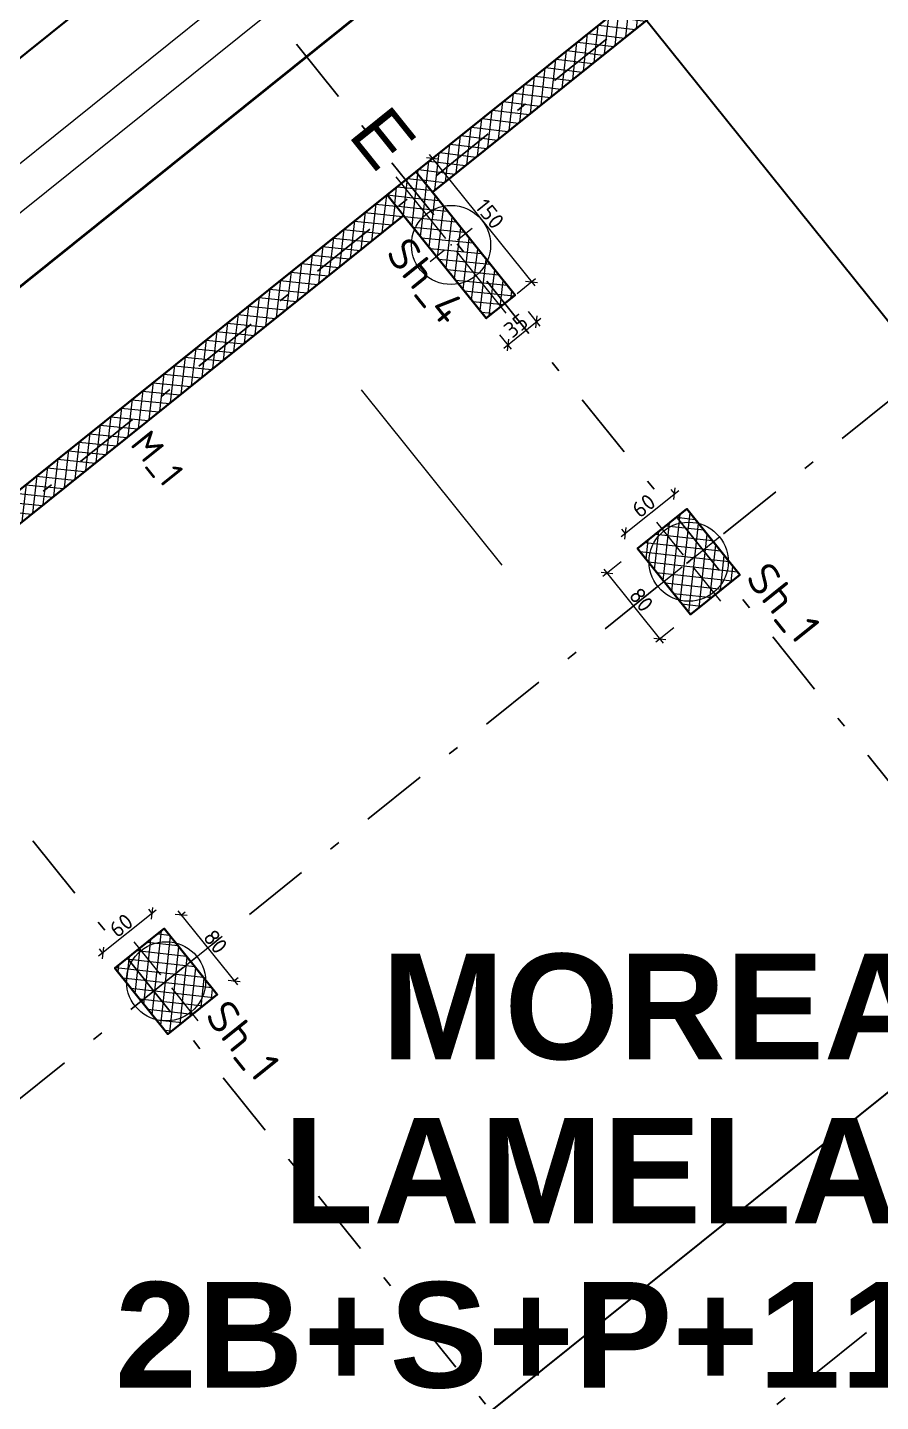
# Model space of a CAD drawing. Header units: metres. Extents: x 7511866 to 7512702, y 4691584 to 4692636.
# Drawn here: x 7511969.97 to 7511978.05, y 4692327.74 to 4692340.76 of the extents above; entities that cross this region are included whole.
import ezdxf

# ---------------------------------------------------------------- set-up
doc = ezdxf.new("R2010")
doc.units = ezdxf.units.M
doc.header["$PDMODE"] = 32
doc.header["$PDSIZE"] = 0.75
doc.linetypes.add('Dot & Dashed', pattern=[134.05555248260504, 63.499999999986, -35.27777777776999, 0, -35.27777470484902])
doc.layers.get('0').update_dxf_attribs({"lineweight": 0})
doc.layers.get('Defpoints').update_dxf_attribs({"lineweight": 0})
for name, color, linetype, lineweight in [('A - Akset_Pen_No__47', 7, 'Continuous', 25), ('A - Fleta_Pen_No__1', 7, 'Continuous', 0), ('A - Muret_Pen_No__101', 252, 'Continuous', 13), ('A - Muret_Pen_No__22', 8, 'Continuous', 35), ('A - Pllaka meskatit_Pen_No__7', 7, 'Continuous', 35), ('A - Pllaka Perdhes kolollt v2', 1, 'Continuous', 0), ('A - Shtyllat_Pen_No__101', 252, 'Continuous', 13), ('A - Shtyllat_Pen_No__20', 1, 'Continuous', 0), ('A - Shtyllat_Pen_No__22', 8, 'Continuous', 35), ('Drawing & Figure_Pen_No__6', 5, 'Continuous', 35), ('etazha', 7, 'Continuous', 0), ('lifti project', 4, 'Continuous', 0), ('Themel pllaka o3 ferizaj', 30, 'Continuous', 0)]:
    doc.layers.add(name, color=color, linetype=linetype, lineweight=lineweight)
doc.layers.add('A - Muret', color=7, linetype='Continuous')
doc.layers.add('A - Shtyllat', color=7, linetype='Continuous')
doc.styles.add('GENERATED_STYLE_1', font='arialbd.ttf')
doc.styles.add('GENERATED_STYLE_2', font='arial.ttf')
doc.styles.add('K.B', font='isocpeur.ttf')
doc.dimstyles.new('FT 1_50', dxfattribs={"dimtxt": 15, "dimasz": 8, "dimexe": 5, "dimexo": 20, "dimgap": 2, "dimtad": 1, "dimdec": 0, "dimtxsty": 'K.B', "dimblk": 'OBLIQUE', "dimcen": 2.5, "dimdle": 5, "dimclrd": 256, "dimclre": 256, "dimclrt": 256, "dimadec": 0, "dimazin": 0, "dimtfac": 1, "dimtdec": 0, "dimtmove": 0, "dimatfit": 3, "dimldrblk": 'ARCHTICK', "dimfxl": 20, "dimfxlon": 1, "dimarcsym": 0})
pattern_1 = [(44.99999999999999, (0, 0), (-64.34671472773822, 64.34671472773826), []), (135.0000000000002, (0, 0), (64.34671472773803, 64.34671472773844), [])]

# ---------------------------------------------------------------- blocks, each defined once
blk = doc.blocks.new('Slab_2', base_point=(230711.063749268, -31544.67652926594))
at = {"layer": 'A - Pllaka meskatit_Pen_No__7', "color": 7, "linetype": 'Continuous', "lineweight": 35, "flags": 128}
blk.add_lwpolyline([(230711.063749268, -31544.67652926594), (230711.063749268, -57316.15496789142), (250511.0637492677, -57316.15496789142), (250511.0637492677, -53786.30152627585, -0.325551855166116), (255155.2266219415, -47409.50501816085), (266240.1735741652, -43835.79124670484), (259305.5587494549, -22325.99998460427)], format="xyb", close=True, dxfattribs=at)
blk = doc.blocks.new('Wall_25', base_point=(232211.0637492681, -57216.15496789122))
at = {"layer": 'A - Muret_Pen_No__101', "linetype": 'Continuous', "lineweight": 13}
h = blk.add_hatch(dxfattribs=at)
h.set_pattern_fill('CONCRETE_BLOCK', color=252, style=0, pattern_type=2)
h.set_pattern_definition(pattern_1)
h.paths.add_polyline_path([(243111.0638880124, -57016.15523041994), (237111.0637909912, -57016.15523041994), (237111.0637909912, -57216.15496789151), (243111.0638880124, -57216.15496789151)])
h = blk.add_hatch(dxfattribs=at)
h.set_pattern_fill('CONCRETE_BLOCK', color=252, style=0, pattern_type=2)
h.set_pattern_definition(pattern_1)
h.paths.add_polyline_path([(246511.0637031567, -57016.15523041994), (246511.0637031567, -57216.15496789151), (250161.0636762912, -57216.15496789151), (250161.0638707516, -57016.15523041994)])
at = {"layer": 'A - Muret_Pen_No__22', "color": 8, "linetype": 'Continuous', "lineweight": 35, "flags": 128}
for points in [[(243111.0638207935, -57016.15496789122), (237111.0637835407, -57016.15496789122)], [(250161.0637492677, -57016.15496789122), (246511.0638386749, -57016.15496789122)], [(237111.0637909912, -57216.15496789122), (243111.0637313865, -57216.15496789122)], [(246511.0637880109, -57216.15496789122), (250161.0637969515, -57216.15496789122)]]:
    blk.add_lwpolyline(points, dxfattribs=at)
blk = doc.blocks.new('Wall_31', base_point=(232211.0637492681, -57216.15496789122))
at = {"layer": 'A - Muret_Pen_No__101', "linetype": 'Continuous', "lineweight": 13}
h = blk.add_hatch(dxfattribs=at)
h.set_pattern_fill('CONCRETE_BLOCK', color=252, style=0, pattern_type=2)
h.set_pattern_definition(pattern_1)
h.paths.add_polyline_path([(232211.063749268, -46066.15494837716), (232461.0635967465, -46066.15494837716), (232461.0635967465, -39992.15494075629), (232211.063749268, -39992.15494075629)])
h = blk.add_hatch(dxfattribs=at)
h.set_pattern_fill('CONCRETE_BLOCK', color=252, style=0, pattern_type=2)
h.set_pattern_definition(pattern_1)
h.paths.add_polyline_path([(232211.063749268, -52416.15496789153), (232461.0636229447, -52416.15496789153), (232461.0636229447, -46416.15500210497), (232211.063749268, -46416.15500210497)])
at = {"layer": 'A - Muret_Pen_No__22', "color": 8, "linetype": 'Continuous', "lineweight": 35, "flags": 128}
for points in [[(232211.0637492681, -39992.15496789206), (232211.0637492681, -46066.15496789162)], [(232461.0637492681, -46066.1549678916), (232461.0637492681, -39992.15496789203)], [(232211.0637492681, -46416.15496789162), (232211.0637492681, -52416.15496789153)], [(232461.0637492681, -52416.1549678915), (232461.0637492681, -46416.1549678916)]]:
    blk.add_lwpolyline(points, dxfattribs=at)
blk = doc.blocks.new('Column_50', base_point=(236711.063749268, -52716.15496789144))
at = {"layer": 'A - Shtyllat_Pen_No__101', "linetype": 'Continuous', "lineweight": 13}
h = blk.add_hatch(dxfattribs=at)
h.set_pattern_fill('CONCRETE_BLOCK', color=252, style=0, pattern_type=2)
h.set_pattern_definition(pattern_1)
h.paths.add_polyline_path([(237111.063749268, -53016.15496789142), (237111.063749268, -52416.15496789142), (236311.063749268, -52416.15496789147), (236311.063749268, -53016.15496789147)])
at = {"layer": 'A - Shtyllat_Pen_No__101', "color": 252, "linetype": 'Continuous', "lineweight": 13}
for p, q in [((236711.063749268, -52636.15496789145), (236711.063749268, -52336.15496789144)), ((236631.063749268, -52716.15496789145), (236231.063749268, -52716.15496789147)), ((236791.063749268, -52716.15496789144), (237191.063749268, -52716.15496789142)), ((236711.063749268, -52796.15496789144), (236711.063749268, -53096.15496789145))]:
    blk.add_line(p, q, dxfattribs=at)
blk.add_point((236711.063749268, -52716.15496789144), dxfattribs=at)
at = {"layer": 'A - Shtyllat_Pen_No__22', "color": 8, "linetype": 'Continuous', "lineweight": 35, "flags": 128}
blk.add_lwpolyline([(237111.063749268, -53016.15496789142), (237111.063749268, -52416.15496789142), (236311.063749268, -52416.15496789147), (236311.063749268, -53016.15496789147)], close=True, dxfattribs=at)
blk = doc.blocks.new('Column_51', base_point=(232961.063749268, -46241.15496789156))
at = {"layer": 'A - Shtyllat_Pen_No__101', "linetype": 'Continuous', "lineweight": 13}
h = blk.add_hatch(dxfattribs=at)
h.set_pattern_fill('CONCRETE_BLOCK', color=252, style=0, pattern_type=2)
h.set_pattern_definition(pattern_1)
h.paths.add_polyline_path([(232211.063749268, -46066.15496789162), (232211.0637492681, -46416.15496789162), (232461.0637492681, -46416.1549678916), (232461.0637492681, -46066.1549678916)])
h = blk.add_hatch(dxfattribs=at)
h.set_pattern_fill('CONCRETE_BLOCK', color=252, style=0, pattern_type=2)
h.set_pattern_definition(pattern_1)
h.paths.add_polyline_path([(233711.063749268, -46066.1549678915), (232461.0637492681, -46066.1549678916), (232461.0637492681, -46416.1549678916), (233711.0637492681, -46416.1549678915)])
at = {"layer": 'A - Shtyllat_Pen_No__101', "color": 252, "linetype": 'Continuous', "lineweight": 13}
for p, q in [((232961.063749268, -46161.15496789156), (232961.063749268, -45986.15496789155)), ((232881.063749268, -46241.15496789157), (232131.063749268, -46241.15496789163)), ((232961.063749268, -46321.15496789156), (232961.0637492681, -46496.15496789156)), ((233041.0637492681, -46241.15496789155), (233791.0637492681, -46241.15496789148))]:
    blk.add_line(p, q, dxfattribs=at)
blk.add_point((232961.063749268, -46241.15496789156), dxfattribs=at)
at = {"layer": 'A - Shtyllat_Pen_No__22', "color": 8, "linetype": 'Continuous', "lineweight": 35, "flags": 128}
for points in [[(232211.063749268, -46066.15496789162), (232211.0637492681, -46416.15496789162)], [(233711.063749268, -46066.1549678915), (232461.0637492681, -46066.1549678916)], [(232461.0637492681, -46416.1549678916), (233711.0637492681, -46416.1549678915), (233711.063749268, -46066.1549678915)]]:
    blk.add_lwpolyline(points, dxfattribs=at)
blk = doc.blocks.new('Column_52', base_point=(236711.063749268, -46366.15496789138))
at = {"layer": 'A - Shtyllat_Pen_No__101', "linetype": 'Continuous', "lineweight": 13}
h = blk.add_hatch(dxfattribs=at)
h.set_pattern_fill('CONCRETE_BLOCK', color=252, style=0, pattern_type=2)
h.set_pattern_definition(pattern_1)
h.paths.add_polyline_path([(237111.063749268, -46666.15496789135), (237111.063749268, -46066.15496789135), (236311.063749268, -46066.15496789142), (236311.063749268, -46666.15496789142)])
at = {"layer": 'A - Shtyllat_Pen_No__101', "color": 252, "linetype": 'Continuous', "lineweight": 13}
for p, q in [((236711.063749268, -46286.15496789139), (236711.063749268, -45986.15496789138)), ((236631.063749268, -46366.15496789139), (236231.063749268, -46366.15496789142)), ((236711.063749268, -46446.15496789138), (236711.063749268, -46746.15496789139)), ((236791.063749268, -46366.15496789137), (237191.063749268, -46366.15496789135))]:
    blk.add_line(p, q, dxfattribs=at)
blk.add_point((236711.063749268, -46366.15496789138), dxfattribs=at)
at = {"layer": 'A - Shtyllat_Pen_No__22', "color": 8, "linetype": 'Continuous', "lineweight": 35, "flags": 128}
blk.add_lwpolyline([(237111.063749268, -46666.15496789135), (237111.063749268, -46066.15496789135), (236311.063749268, -46066.15496789142), (236311.063749268, -46666.15496789142)], close=True, dxfattribs=at)
blk = doc.blocks.new('_Oblique')
at = {"color": 0, "linetype": 'ByBlock', "lineweight": -2}
blk.add_line((-0.5, -0.5), (0.5, 0.5), dxfattribs=at)
blk = doc.blocks.new('*D159')
at = {"lineweight": -2, "transparency": 16777216}
for p, q in [((2272.455956569611, 597.8386423464607), (2272.455956569611, 572.8386423464607)), ((2872.455951354204, 597.8386423464607), (2872.455951354204, 572.8386423464607)), ((2267.455956569611, 577.8386423464607), (2877.455951354204, 577.8386423464607))]:
    blk.add_line(p, q, dxfattribs=at)
at = {"layer": 'Defpoints', "color": 0, "transparency": 16777216}
for p in [(2272.455956569611, 652.8241321685555), (2872.455951354204, 652.8241229298063), (2872.455951354204, 577.8386423464607)]:
    blk.add_point(p, dxfattribs=at)
at = {"lineweight": -2, "transparency": 16777216, "xscale": 8, "yscale": 8, "zscale": 8, "rotation": 180}
blk.add_blockref('_Oblique', (2272.455956569611, 577.8386423464607), dxfattribs=at)
at = {"lineweight": -2, "transparency": 16777216, "xscale": 8, "yscale": 8, "zscale": 8}
blk.add_blockref('_Oblique', (2872.455951354204, 577.8386423464607), dxfattribs=at)
at = {"transparency": 16777216, "insert": (2572.455953961908, 587.3386423464607), "char_height": 15, "attachment_point": 5, "style": 'K.B'}
blk.add_mtext('600', dxfattribs=at)
blk = doc.blocks.new('_ArchTick')
at = {"color": 0, "linetype": 'ByBlock', "const_width": 0.15}
blk.add_lwpolyline([(-0.5, -0.5), (0.5, 0.5)], dxfattribs=at)
blk = doc.blocks.new('*D166')
at = {"lineweight": -2, "transparency": 16777216}
for p, q in [((2232.455953142352, 571.5604547969642), (2232.455953142352, 546.5604547969642)), ((2907.455957884326, 571.5604547969642), (2907.455957884326, 546.5604547969642)), ((2227.455953142352, 551.5604547969642), (2912.455957884326, 551.5604547969642))]:
    blk.add_line(p, q, dxfattribs=at)
at = {"layer": 'Defpoints', "color": 0, "transparency": 16777216}
for p in [(2232.455953142352, 622.8241321685427), (2907.455957884326, 622.8241321685427), (2907.455957884326, 551.5604547969642)]:
    blk.add_point(p, dxfattribs=at)
at = {"lineweight": -2, "transparency": 16777216, "xscale": 8, "yscale": 8, "zscale": 8, "rotation": 180}
blk.add_blockref('_Oblique', (2232.455953142352, 551.5604547969642), dxfattribs=at)
at = {"lineweight": -2, "transparency": 16777216, "xscale": 8, "yscale": 8, "zscale": 8}
blk.add_blockref('_Oblique', (2907.455957884326, 551.5604547969642), dxfattribs=at)
at = {"transparency": 16777216, "insert": (2569.955955513339, 561.0604547969642), "char_height": 15, "attachment_point": 5, "style": 'K.B'}
blk.add_mtext('675', dxfattribs=at)
blk = doc.blocks.new('*D178')
at = {"lineweight": -2, "transparency": 16777216}
for p, q in [((1521.319523477025, 3347.650527924098), (1546.319523477025, 3347.650527924098)), ((1541.319523477024, 617.8241321685427), (1541.319523477025, 3352.650527924098)), ((1521.319523477024, 622.8241321685427), (1546.319523477024, 622.8241321685427))]:
    blk.add_line(p, q, dxfattribs=at)
at = {"layer": 'Defpoints', "color": 0, "transparency": 16777216}
for p in [(1390.455953142322, 3347.650527924098), (1541.319523477025, 3347.650527924098), (1390.455953142322, 622.8241321685427)]:
    blk.add_point(p, dxfattribs=at)
at = {"lineweight": -2, "transparency": 16777216, "xscale": 8, "yscale": 8, "zscale": 8}
for p, rotation in [((1541.319523477025, 3347.650527924098), 90), ((1541.319523477024, 622.8241321685427), 270)]:
    blk.add_blockref('_Oblique', p, dxfattribs=dict(at, rotation=rotation))
at = {"transparency": 16777216, "insert": (1531.819523477024, 1985.237330046321), "char_height": 15, "attachment_point": 5, "rotation": 90, "style": 'K.B'}
blk.add_mtext('2725', dxfattribs=at)
blk = doc.blocks.new('*D183')
at = {"lineweight": -2, "transparency": 16777216}
for p, q in [((1577.837733617721, 617.8241321685427), (1577.837733617722, 3204.97197603109)), ((1597.837733617722, 3199.97197603109), (1572.837733617722, 3199.97197603109)), ((1597.837733617721, 622.8241321685427), (1572.837733617721, 622.8241321685427))]:
    blk.add_line(p, q, dxfattribs=at)
at = {"layer": 'Defpoints', "color": 0, "transparency": 16777216}
for p in [(1577.837733617722, 3199.97197603109), (1632.455953142351, 3199.97197603109), (1632.455953142347, 622.8241321685427)]:
    blk.add_point(p, dxfattribs=at)
at = {"lineweight": -2, "transparency": 16777216, "xscale": 8, "yscale": 8, "zscale": 8}
for p, rotation in [((1577.837733617722, 3199.97197603109), 90), ((1577.837733617721, 622.8241321685427), 270)]:
    blk.add_blockref('_Oblique', p, dxfattribs=dict(at, rotation=rotation))
at = {"transparency": 16777216, "insert": (1568.337733617721, 1911.398054099817), "char_height": 15, "attachment_point": 5, "rotation": 90, "style": 'K.B'}
blk.add_mtext('2577', dxfattribs=at)
blk = doc.blocks.new('*D244')
at = {"lineweight": -2, "transparency": 16777216}
for p, q in [((1782.455953142349, 1750.32413216852), (1782.455953142349, 1772.857105025847)), ((1932.455953142349, 1750.324132168533), (1932.455953142349, 1772.857105025847)), ((1777.455953142349, 1767.857105025847), (1937.455953142349, 1767.857105025847))]:
    blk.add_line(p, q, dxfattribs=at)
at = {"layer": 'Defpoints', "color": 0, "lineweight": 5, "transparency": 16777216}
for p in [(1932.455953142349, 1767.857105025847), (1782.455953142349, 1730.32413216852), (1932.455953142349, 1730.324132168533)]:
    blk.add_point(p, dxfattribs=at)
at = {"lineweight": -2, "transparency": 16777216, "xscale": 8, "yscale": 8, "zscale": 8, "rotation": 180}
blk.add_blockref('_Oblique', (1782.455953142349, 1767.857105025847), dxfattribs=at)
at = {"lineweight": -2, "transparency": 16777216, "xscale": 8, "yscale": 8, "zscale": 8}
blk.add_blockref('_Oblique', (1932.455953142349, 1767.857105025847), dxfattribs=at)
at = {"lineweight": 5, "transparency": 16777216, "insert": (1857.455953142349, 1777.357105025847), "char_height": 15, "attachment_point": 5, "style": 'K.B'}
blk.add_mtext('150', dxfattribs=at)
blk = doc.blocks.new('*D245')
at = {"lineweight": -2, "transparency": 16777216}
for p, q in [((1952.455953142347, 1747.824132168533), (1970.072363209038, 1747.824132168533)), ((1965.072363209038, 1752.824132168533), (1965.072363209038, 1707.824132168532)), ((1952.455953142347, 1712.824132168532), (1970.072363209038, 1712.824132168532))]:
    blk.add_line(p, q, dxfattribs=at)
at = {"layer": 'Defpoints', "color": 0, "lineweight": 5, "transparency": 16777216}
for p in [(1932.455953142347, 1747.824132168533), (1932.455953142347, 1712.824132168532), (1965.072363209038, 1712.824132168532)]:
    blk.add_point(p, dxfattribs=at)
at = {"lineweight": -2, "transparency": 16777216, "xscale": 8, "yscale": 8, "zscale": 8}
for p, rotation in [((1965.072363209038, 1747.824132168533), 90), ((1965.072363209038, 1712.824132168532), 270)]:
    blk.add_blockref('_Oblique', p, dxfattribs=dict(at, rotation=rotation))
at = {"lineweight": 5, "transparency": 16777216, "insert": (1955.572363209037, 1730.324132168533), "char_height": 15, "attachment_point": 5, "rotation": 90, "style": 'K.B'}
blk.add_mtext('35', dxfattribs=at)
blk = doc.blocks.new('*D251')
at = {"lineweight": -2, "transparency": 16777216}
for p, q in [((2187.455953142347, 1133.336253406887), (2277.455953142351, 1133.336253406887)), ((2192.455953142347, 1132.824132168537), (2192.455953142347, 1138.336253406887)), ((2272.455953142351, 1132.824132168544), (2272.455953142351, 1138.336253406887))]:
    blk.add_line(p, q, dxfattribs=at)
at = {"layer": 'Defpoints', "color": 0, "lineweight": 5, "transparency": 16777216}
for p in [(2272.455953142351, 1133.336253406887), (2192.455953142347, 1112.824132168537), (2272.455953142351, 1112.824132168544)]:
    blk.add_point(p, dxfattribs=at)
at = {"lineweight": -2, "transparency": 16777216, "xscale": 8, "yscale": 8, "zscale": 8, "rotation": 180}
blk.add_blockref('_Oblique', (2192.455953142347, 1133.336253406887), dxfattribs=at)
at = {"lineweight": -2, "transparency": 16777216, "xscale": 8, "yscale": 8, "zscale": 8}
blk.add_blockref('_Oblique', (2272.455953142351, 1133.336253406887), dxfattribs=at)
at = {"lineweight": 5, "transparency": 16777216, "insert": (2232.455953142349, 1142.836253406887), "char_height": 15, "attachment_point": 5, "style": 'K.B'}
blk.add_mtext('80', dxfattribs=at)
blk = doc.blocks.new('*D252')
at = {"lineweight": -2, "transparency": 16777216}
for p, q in [((2173.96474702764, 1112.824132168537), (2168.96474702764, 1112.824132168537)), ((2173.96474702764, 1117.824132168537), (2173.96474702764, 1047.824132168537)), ((2173.96474702764, 1052.824132168537), (2168.96474702764, 1052.824132168537))]:
    blk.add_line(p, q, dxfattribs=at)
at = {"layer": 'Defpoints', "color": 0, "lineweight": 5, "transparency": 16777216}
for p in [(2192.455953142347, 1112.824132168537), (2173.96474702764, 1052.824132168537), (2192.455953142355, 1052.824132168537)]:
    blk.add_point(p, dxfattribs=at)
at = {"lineweight": -2, "transparency": 16777216, "xscale": 8, "yscale": 8, "zscale": 8}
for p, rotation in [((2173.96474702764, 1112.824132168537), 90), ((2173.96474702764, 1052.824132168537), 270)]:
    blk.add_blockref('_Oblique', p, dxfattribs=dict(at, rotation=rotation))
at = {"lineweight": 5, "transparency": 16777216, "insert": (2164.464747027639, 1082.824132168538), "char_height": 15, "attachment_point": 5, "rotation": 90, "style": 'K.B'}
blk.add_mtext('60', dxfattribs=at)
blk = doc.blocks.new('*D253')
at = {"lineweight": -2, "transparency": 16777216}
for p, q in [((2192.455953142355, 1667.824132168537), (2192.455953142355, 1645.764877488851)), ((2272.455953142358, 1667.824132168544), (2272.455953142358, 1645.764877488851)), ((2187.455953142355, 1650.764877488851), (2277.455953142358, 1650.764877488851))]:
    blk.add_line(p, q, dxfattribs=at)
at = {"layer": 'Defpoints', "color": 0, "lineweight": 5, "transparency": 16777216}
for p in [(2192.455953142355, 1687.824132168537), (2272.455953142358, 1687.824132168544), (2272.455953142358, 1650.764877488851)]:
    blk.add_point(p, dxfattribs=at)
at = {"lineweight": -2, "transparency": 16777216, "xscale": 8, "yscale": 8, "zscale": 8, "rotation": 180}
blk.add_blockref('_Oblique', (2192.455953142355, 1650.764877488851), dxfattribs=at)
at = {"lineweight": -2, "transparency": 16777216, "xscale": 8, "yscale": 8, "zscale": 8}
blk.add_blockref('_Oblique', (2272.455953142358, 1650.764877488851), dxfattribs=at)
at = {"lineweight": 5, "transparency": 16777216, "insert": (2232.455953142357, 1660.264877488851), "char_height": 15, "attachment_point": 5, "style": 'K.B'}
blk.add_mtext('80', dxfattribs=at)
blk = doc.blocks.new('*D254')
at = {"lineweight": -2, "transparency": 16777216}
for p, q in [((2173.804036701476, 1747.824132168537), (2168.804036701476, 1747.824132168537)), ((2173.804036701476, 1682.824132168537), (2173.804036701476, 1752.824132168537)), ((2173.804036701476, 1687.824132168537), (2168.804036701476, 1687.824132168537))]:
    blk.add_line(p, q, dxfattribs=at)
at = {"layer": 'Defpoints', "color": 0, "lineweight": 5, "transparency": 16777216}
for p in [(2173.804036701476, 1747.824132168537), (2192.455953142355, 1747.824132168537), (2192.455953142355, 1687.824132168537)]:
    blk.add_point(p, dxfattribs=at)
at = {"lineweight": -2, "transparency": 16777216, "xscale": 8, "yscale": 8, "zscale": 8}
for p, rotation in [((2173.804036701476, 1747.824132168537), 90), ((2173.804036701476, 1687.824132168537), 270)]:
    blk.add_blockref('_Oblique', p, dxfattribs=dict(at, rotation=rotation))
at = {"lineweight": 5, "transparency": 16777216, "insert": (2164.304036701476, 1717.824132168538), "char_height": 15, "attachment_point": 5, "rotation": 90, "style": 'K.B'}
blk.add_mtext('60', dxfattribs=at)
blk = doc.blocks.new('A$C112c8b24')
at = {"lineweight": 30}
for p, q in [((2204.875707357052, 1781.906803189492), (1094.785707357054, 1781.906803189494)), ((1094.785707357052, 396.9068031895595), (1094.785707357054, 1781.906803189494)), ((2204.875707357052, 1781.906803189492), (2204.875707357052, 396.9068031895595)), ((1269.785707357056, 1521.906803189539), (1244.785707357056, 1521.906803189533)), ((1269.785707357056, 1486.906803189536), (1244.785707357056, 1486.906803189529))]:
    blk.add_line(p, q, dxfattribs=at)
for p, q in [((1373.553112357775, 1351.906803189559), (1586.666451574478, 1351.906803189559)), ((1694.785707357056, 886.9068031895604), (1694.785707357056, 925.0551663935404)), ((1734.785707357063, 826.9068031895604), (1734.785707357063, 856.9068031895604))]:
    blk.add_line(p, q)
at = {"lineweight": 35}
blk.add_lwpolyline([(925.6195950596741, 396.9068031895595), (925.6195950596741, 3121.733198945115), (785.6195950596739, 3121.733198945115), (785.6195950596739, 396.9068031895595), (925.6195950596741, 396.9068031895595)], dxfattribs=at)
at = {"color": 5, "lineweight": 40}
blk.add_lwpolyline([(3074.785707357024, 749.8921473511156), (3074.785707357027, 396.9068031895595), (1094.785707357052, 396.9068031895595), (1094.785707357056, 2974.054647052107)], dxfattribs=at)
at = {"lineweight": 30}
for points in [[(1244.785707357056, 1521.906803189533), (1244.785707357056, 1486.906803189529), (1394.785707357056, 1486.906803189549), (1394.785707357052, 1521.906803189549), (1244.785707357056, 1521.906803189533), (1244.785707357056, 1486.906803189537)], [(1654.785707357052, 1521.90680318956), (1734.785707357056, 1521.90680318956), (1734.785707357056, 1461.906803189567), (1654.785707357059, 1461.90680318956), (1654.785707357052, 1521.90680318956)], [(1654.785707357052, 886.906803189554), (1734.785707357056, 886.906803189554), (1734.785707357056, 826.9068031895604), (1654.785707357059, 826.906803189554), (1654.785707357052, 886.906803189554)]]:
    blk.add_lwpolyline(points, dxfattribs=at)
at = {"layer": 'A - Akset_Pen_No__47', "color": 3, "linetype": 'Dot & Dashed', "lineweight": 25, "flags": 128}
for points in [[(1694.785707357056, 381.9068031895579), (1694.785707357056, 3182.650472694367)], [(1259.785707357056, 381.9068031895579), (1259.785707357056, 3042.293499103732)], [(2369.785712099031, 381.9068031895579), (2369.785712099031, 1537.6918975359)], [(1079.785707357056, 1509.406803189536), (2828.764348098376, 1509.406803189536)], [(1079.785707357056, 841.9068031895724), (3089.785707357027, 841.9068031895724)]]:
    blk.add_lwpolyline(points, dxfattribs=at)
at = {"layer": 'A - Muret', "color": 8, "lineweight": 35, "xscale": 0.1, "yscale": 0.1, "zscale": 0.1}
for name in ['Wall_31', 'Wall_25']:
    blk.add_blockref(name, (1244.785707357056, 406.9068031895724), dxfattribs=at)
at = {"layer": 'A - Shtyllat', "color": 8, "lineweight": 35, "xscale": 0.1, "yscale": 0.1, "zscale": 0.1}
for name, p in [('Column_51', (1319.785707357056, 1504.406803189543)), ('Column_52', (1694.785707357056, 1491.906803189558)), ('Column_50', (1694.785707357056, 856.9068031895578))]:
    blk.add_blockref(name, p, dxfattribs=at)
at = {"layer": 'Drawing & Figure_Pen_No__6', "color": 5, "linetype": 'Continuous', "lineweight": 30, "xscale": 0.1, "yscale": 0.1, "zscale": 0.1}
blk.add_blockref('Slab_2', (1094.785707357056, 2974.054647052107), dxfattribs=at)
at = {"width": 1053.289171696408, "attachment_point": 1, "style": 'K.B'}
for s, insert, char_height in [('{\\C5;Sh_1}', (1740.369272695534, 1552.535946625394), 30), ('{\\C5;Sh_4}', (1286.937607704167, 1479.599535051791), 30), ('{\\C1;M_1}', (1276.265123109785, 1173.387071960738), 25), ('{\\C5;Sh_1}', (1743.243517605675, 893.4841052823684), 30)]:
    blk.add_mtext(s, dxfattribs=dict(at, insert=insert, char_height=char_height))
at = {"layer": 'A - Fleta_Pen_No__1', "color": 7, "linetype": 'Continuous', "lineweight": 13, "insert": (1177.164394889587, 1492.66601042196), "char_height": 50, "attachment_point": 7, "style": 'GENERATED_STYLE_2'}
blk.add_mtext('\\A1;{\\C152;\\c12285479;E}', dxfattribs=at)
dim = blk.add_linear_dim(base=(1003.64927769173, 3121.733198945115), p1=(852.7857073570268, 396.9068031895595), p2=(852.7857073570268, 3121.733198945115), angle=90, dimstyle='FT 1_50')
dim.commit()
dim.dimension.update_dxf_attribs({"geometry": '*D178', "text_midpoint": (994.1492776917293, 1759.320001067338), "insert": (-537.6702457852954, -225.9173289789833)})
dim = blk.add_aligned_dim(p1=(1094.785707357052, 396.9068031895595), p2=(1094.785707357056, 2974.054647052107), distance=54.61821952462901, dimstyle='FT 1_50')
dim.commit()
dim.dimension.update_dxf_attribs({"geometry": '*D183', "text_midpoint": (1030.667487832426, 1685.480725120834), "insert": (-537.6702457852954, -225.9173289789833)})
at = {"lineweight": 5}
for base, p1, p2, picture, middle in [((1394.785707357054, 1541.939776046864), (1244.785707357054, 1504.406803189537), (1394.785707357054, 1504.40680318955), '*D244', (1319.785707357054, 1551.439776046864)), ((1734.785707357063, 1424.847548509868), (1654.785707357059, 1461.906803189554), (1734.785707357063, 1461.90680318956), '*D253', (1694.785707357061, 1434.347548509868)), ((1734.785707357056, 907.418924427904), (1654.785707357052, 886.906803189554), (1734.785707357056, 886.9068031895604), '*D251', (1694.785707357054, 916.918924427904))]:
    dim = blk.add_linear_dim(base=base, p1=p1, p2=p2, dimstyle='FT 1_50', dxfattribs=at)
    dim.commit()
    dim.dimension.update_dxf_attribs({"geometry": picture, "text_midpoint": middle, "insert": (-537.6702457852954, -225.9173289789833)})
for base, p1, p2, picture, middle in [((1427.402117423742, 1486.906803189549), (1394.785707357052, 1521.906803189549), (1394.785707357052, 1486.906803189549), '*D245', (1417.902117423742, 1504.406803189549)), ((1636.133790916181, 1521.906803189554), (1654.785707357059, 1461.906803189554), (1654.785707357059, 1521.906803189554), '*D254', (1626.633790916181, 1491.906803189554)), ((1636.294501242344, 826.906803189554), (1654.785707357052, 886.906803189554), (1654.785707357059, 826.906803189554), '*D252', (1626.794501242344, 856.9068031895542))]:
    dim = blk.add_linear_dim(base=base, p1=p1, p2=p2, angle=90, dimstyle='FT 1_50', dxfattribs=at)
    dim.commit()
    dim.dimension.update_dxf_attribs({"geometry": picture, "text_midpoint": middle, "insert": (-537.6702457852954, -225.9173289789833)})
for base, p1, p2, picture, middle in [((2334.785705568909, 351.9213133674775), (1734.785710784316, 426.9068031895722), (2334.785705568909, 426.9067939508232), '*D159', (2034.785708176612, 361.4213133674775)), ((2369.785712099031, 325.6431258179809), (1694.785707357056, 396.9068031895595), (2369.785712099031, 396.9068031895595), '*D166', (2032.285709728043, 335.1431258179809))]:
    dim = blk.add_linear_dim(base=base, p1=p1, p2=p2, dimstyle='FT 1_50')
    dim.commit()
    dim.dimension.update_dxf_attribs({"geometry": picture, "text_midpoint": middle, "insert": (-537.6702457852954, -225.9173289789833)})

msp = doc.modelspace()

# ---------------------------------------------------------------- linework, layer by layer
at = {"layer": 'A - Pllaka Perdhes kolollt v2', "linetype": 'Continuous', "flags": 128}
msp.add_lwpolyline([(7511964.959329545, 4692332.412591453), (7511984.040827252, 4692347.738120127), (7512008.081546759, 4692331.909700602), (7511996.588401974, 4692314.453537687), (7511987.027787026, 4692320.748250465, 0.325551855165803), (7511979.030251089, 4692320.370454537), (7511976.356114816, 4692318.222690625)], format="xyb", close=True, dxfattribs=at)
at = {"layer": 'A - Shtyllat_Pen_No__20', "color": 1, "linetype": 'Continuous', "lineweight": 0, "flags": 128}
for points in [[(7511974.318621134, 4692338.005716458), (7511973.379325645, 4692339.175213779), (7511973.652208353, 4692339.394382726), (7511974.591503843, 4692338.224885406)], [(7511975.751817096, 4692335.82203852), (7511976.25277469, 4692335.198306616), (7511976.720573619, 4692335.574024811), (7511976.219616025, 4692336.197756716)], [(7511971.301902698, 4692331.221955711), (7511970.800945104, 4692331.845687616), (7511971.268744033, 4692332.221405812), (7511971.769701627, 4692331.597673907)]]:
    msp.add_lwpolyline(points, close=True, dxfattribs=at)
at = {"layer": 'Themel pllaka o3 ferizaj', "flags": 128}
msp.add_lwpolyline([(7512009.128, 4692333.136), (7511999.066503164, 4692317.853206729), (7511996.7, 4692314.26), (7511986.973, 4692320.665, 0.1587437061329291), (7511982.972241618, 4692321.761270221, 0.1586342212972889), (7511979.093, 4692320.292), (7511976.341, 4692318.082), (7511974.775507532, 4692320.031162184), (7511963.942, 4692333.519), (7511984.035, 4692349.657)], format="xyb", close=True, dxfattribs=at)

# ---------------------------------------------------------------- block references
at = {"layer": 'lifti project', "xscale": 0.01, "yscale": 0.01, "zscale": 0.01, "rotation": 308.7703677864264}
msp.add_blockref('A$C112c8b24', (7511953.991434605, 4692339.569475741), dxfattribs=at)

# ---------------------------------------------------------------- texts
at = {"layer": 'etazha', "color": 0, "insert": (7511975.92648232, 4692327.857338197), "char_height": 1, "attachment_point": 8, "line_spacing_factor": 0.9333767023518265, "style": 'GENERATED_STYLE_1'}
msp.add_mtext('\\A1;MOREA\\PLAMELA F\\P2B+S+P+11+Ph', dxfattribs=at)

doc.saveas('drawing.dxf')
